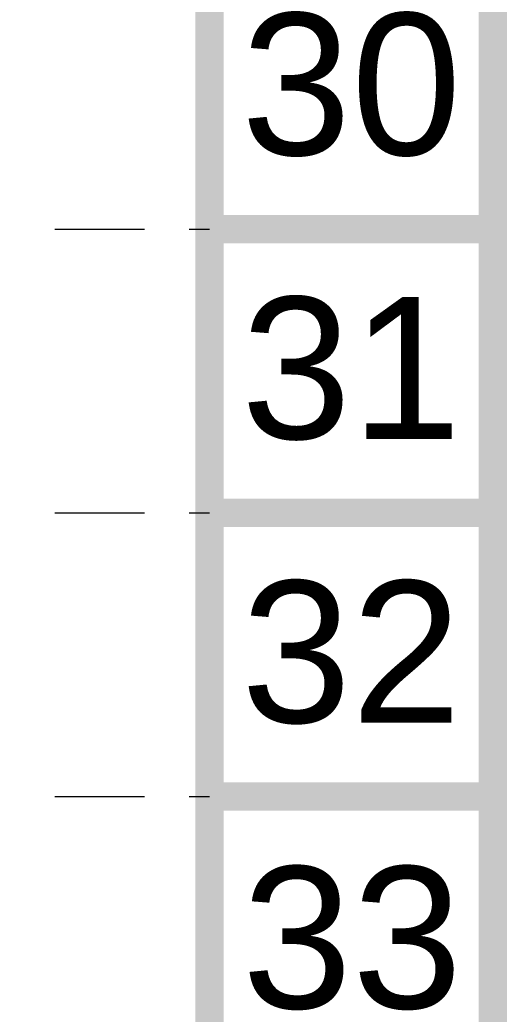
# Model space of a CAD drawing. Header units: inches. Extents: x 3312 to 5850, y 7905 to 11961.
# Drawn here: x 5741 to 5849.7, y 9820.9 to 10042.5 of the extents above; entities that cross this region are included whole.
import ezdxf
from ezdxf.enums import TextEntityAlignment as Align

# ---------------------------------------------------------------- set-up
doc = ezdxf.new("R2010")
doc.units = ezdxf.units.IN
doc.header["$LTSCALE"] = 80
doc.header["$MEASUREMENT"] = 0
doc.linetypes.add('HIDDEN', pattern=[0.375, 0.25, -0.125])
doc.layers.add('BASE', color=7, linetype='Continuous')
doc.layers.add('grid', color=254, linetype='HIDDEN')
doc.styles.get("Standard").update_dxf_attribs({"font": 'ARIAL.TTF', "height": 25})

msp = doc.modelspace()

# ---------------------------------------------------------------- linework, layer by layer
at = {"layer": 'BASE', "const_width": 6.33}
for points in [[(5846.57, 7907.78), (5846.57, 11957.48), (3315.51, 11957.48), (3315.51, 7907.78)], [(5783.3, 7971.06), (5783.3, 11894.2), (3378.79, 11894.2), (3378.79, 7971.06)]]:
    msp.add_lwpolyline(points, close=True, dxfattribs=at)
for points in [[(5846.57, 9995.91), (5783.3, 9995.91)], [(5846.57, 9932.63), (5783.3, 9932.63)], [(5846.57, 9869.36), (5783.3, 9869.36)]]:
    msp.add_lwpolyline(points, dxfattribs=at)
at = {"layer": 'grid', "color": 252, "linetype": 'HIDDEN', "lineweight": 0}
for p, q in [((3378.79, 9995.91), (5783.3, 9995.91)), ((3378.79, 9932.63), (5783.3, 9932.63)), ((3378.79, 9869.36), (5783.3, 9869.36))]:
    msp.add_line(p, q, dxfattribs=at)

# ---------------------------------------------------------------- texts
at = {"layer": 'BASE'}
for s, p in [('30', (5814.95, 10028.23)), ('31', (5814.95, 9964.95)), ('32', (5814.95, 9901.67)), ('33', (5815.15, 9837.97))]:
    msp.add_text(s, height=31.638, dxfattribs=at).set_placement(p, align=Align.MIDDLE_CENTER)

doc.saveas('drawing.dxf')
